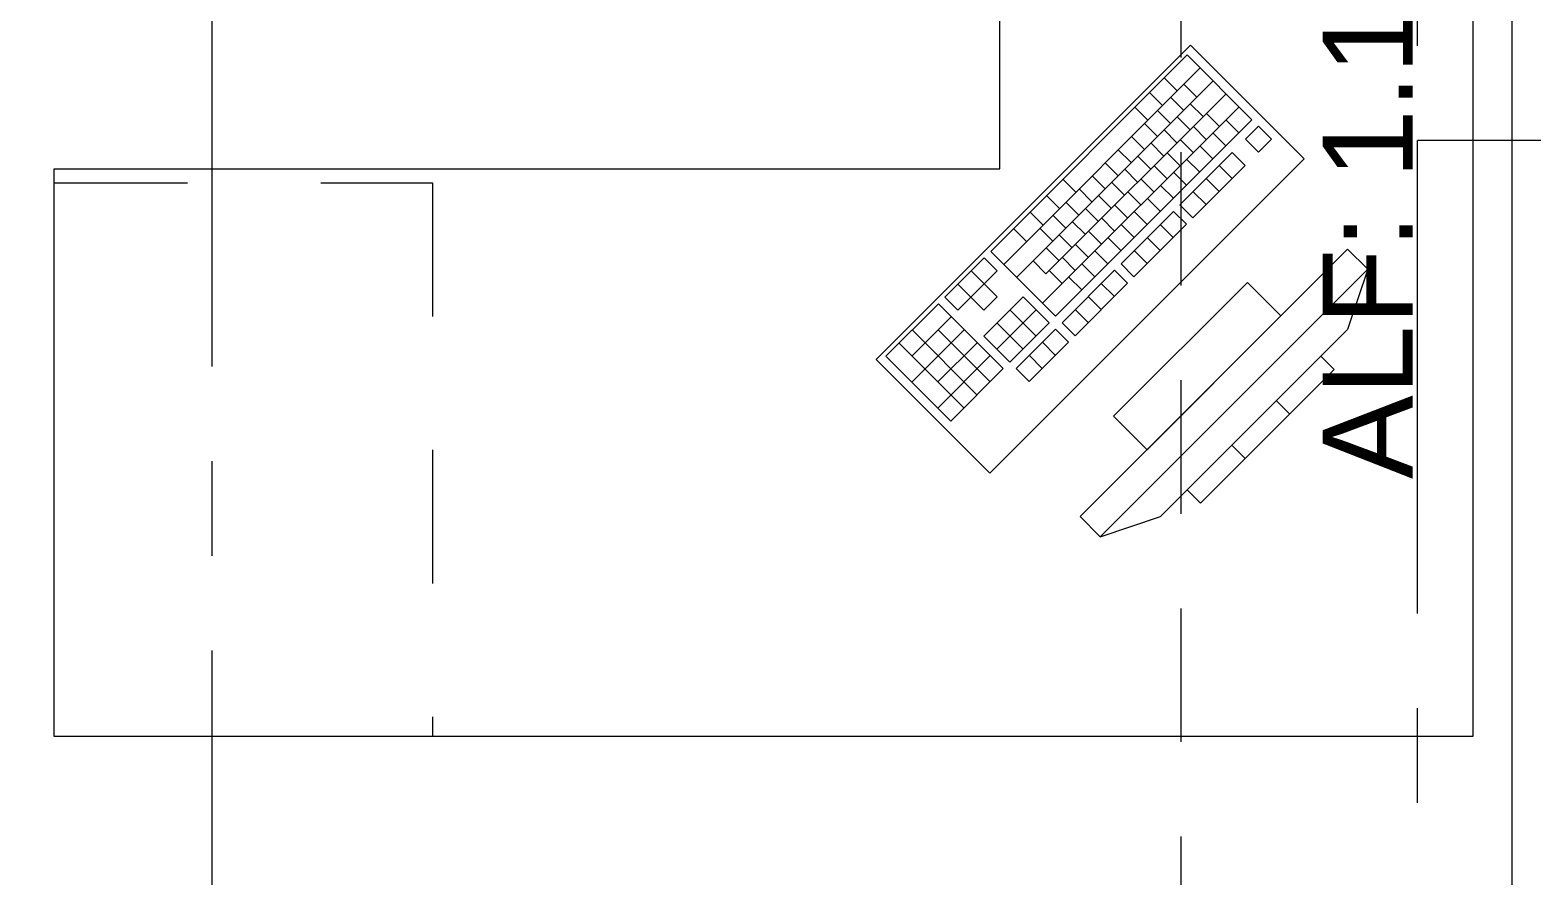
# Model space of a CAD drawing. Header units: inches. Extents: x -38 to 5698, y -33 to 92.
# Drawn here: x 234.853 to 236.441, y 27.573 to 28.467 of the extents above; entities that cross this region are included whole.
import ezdxf

# ---------------------------------------------------------------- set-up
doc = ezdxf.new("R2010")
doc.units = ezdxf.units.IN
doc.header["$MEASUREMENT"] = 0
for name, pattern in [('Hidden Line', [0.195611, 0.141111, -0.0545]), ('Punto & Raya', [0.65, 0.5, -0.075, 0, -0.075]), ('Rayas', [0.282222, 0.141111, -0.141111])]:
    doc.linetypes.add(name, pattern=pattern)
for name, color, linetype in [('02 _ ARQ _ ALB _ Ejes Generales', 7, 'Continuous'), ('02 _ ARQ _ ZON _ Espacio.3D', 7, 'Continuous'), ('08 _ STR _ EXT _ 09 Vigas', 7, 'Continuous'), ('Estructura - 04 MURO', 253, 'Continuous'), ('Interior - Mobiliario', 7, 'Continuous'), ('Marcador - Secciones', 251, 'Continuous')]:
    doc.layers.add(name, color=color, linetype=linetype)
doc.styles.add('Estilo_Generado_4', font='swisse.ttf')

msp = doc.modelspace()

# ---------------------------------------------------------------- linework, layer by layer
at = {"layer": '02 _ ARQ _ ALB _ Ejes Generales', "color": 252, "linetype": 'Punto & Raya', "lineweight": 13}
msp.add_line((236.32, 3.05), (236.32, 44.9), dxfattribs=at)
at = {"layer": '02 _ ARQ _ ZON _ Espacio.3D', "color": 254, "linetype": 'Continuous', "lineweight": 0, "flags": 128}
msp.add_lwpolyline([(236.42, 27), (236.42, 29.7), (231.72, 29.7), (231.72, 26.9), (236.07, 26.9), (236.07, 27)], close=True, dxfattribs=at)
at = {"layer": '08 _ STR _ EXT _ 09 Vigas', "color": 251, "linetype": 'Hidden Line', "lineweight": 13}
msp.add_line((236.07, 26.75), (236.07, 29.7), dxfattribs=at)
at = {"layer": 'Estructura - 04 MURO', "color": 165, "linetype": 'Continuous', "lineweight": 15}
for p, q in [((236.42, 27), (236.42, 29.7)), ((236.9731, 28.35), (236.32, 28.35))]:
    msp.add_line(p, q, dxfattribs=at)
at = {"layer": 'Interior - Mobiliario', "color": 175, "linetype": 'Continuous', "lineweight": 13}
for p, q in [((236.0765, 28.4407), (235.8688, 28.2329)), ((236.145, 28.3721), (236.0765, 28.4407)), ((236.0902, 28.4269), (235.8825, 28.2192)), ((236.1039, 28.4132), (235.8962, 28.2055)), ((236.0522, 28.4164), (236.066, 28.4027)), ((236.0729, 28.4096), (236.0866, 28.3959)), ((236.1176, 28.3995), (235.9272, 28.2091)), ((236.0367, 28.4009), (236.0504, 28.3871)), ((236.059, 28.3958), (236.0727, 28.3821)), ((236.1313, 28.3858), (235.9236, 28.1781)), ((236.0211, 28.3853), (236.0348, 28.3716)), ((236.0452, 28.3819), (236.0589, 28.3682)), ((236.0797, 28.389), (236.0934, 28.3753)), ((236.0968, 28.3787), (236.1106, 28.365)), ((235.9373, 28.1644), (236.145, 28.3721)), ((236.0313, 28.3681), (236.045, 28.3544)), ((236.052, 28.3613), (236.0657, 28.3476)), ((236.0658, 28.3752), (236.0795, 28.3614)), ((236.083, 28.3649), (236.0967, 28.3512)), ((236.1175, 28.372), (236.1312, 28.3582)), ((236.1519, 28.3652), (236.138, 28.3514)), ((236.1656, 28.3515), (236.1519, 28.3652)), ((236.0175, 28.3542), (236.0312, 28.3405)), ((236.0381, 28.3475), (236.0518, 28.3337)), ((236.0691, 28.3511), (236.0829, 28.3373)), ((236.1036, 28.3581), (236.1173, 28.3444)), ((236.138, 28.3514), (236.1518, 28.3377)), ((236.1518, 28.3377), (236.1656, 28.3515)), ((236.0036, 28.3404), (236.0174, 28.3267)), ((236.0243, 28.3336), (236.038, 28.3199)), ((236.0553, 28.3372), (236.069, 28.3235)), ((236.1242, 28.3375), (236.0688, 28.2822)), ((236.0759, 28.3304), (236.0897, 28.3167)), ((236.0898, 28.3443), (236.1035, 28.3306)), ((236.1379, 28.3238), (236.1242, 28.3375)), ((235.9898, 28.3266), (236.0035, 28.3128)), ((236.0104, 28.3198), (236.0241, 28.3061)), ((236.0415, 28.3234), (236.0552, 28.3096)), ((236.0621, 28.3166), (236.0758, 28.3029)), ((236.0825, 28.2684), (236.1379, 28.3238)), ((236.1104, 28.3237), (236.1241, 28.31)), ((235.9449, 28.3091), (235.9586, 28.2954)), ((235.9621, 28.2989), (235.9758, 28.2851)), ((235.9759, 28.3127), (235.9897, 28.299)), ((235.9966, 28.3059), (236.0103, 28.2922)), ((236.0276, 28.3095), (236.0413, 28.2958)), ((236.0482, 28.3027), (236.062, 28.289)), ((236.0965, 28.3098), (236.1102, 28.2961)), ((235.9276, 28.2918), (235.9413, 28.2781)), ((235.9482, 28.285), (235.962, 28.2713)), ((235.9827, 28.2921), (235.9964, 28.2784)), ((235.9999, 28.2818), (236.0136, 28.2681)), ((236.0138, 28.2957), (236.0275, 28.282)), ((236.0344, 28.2889), (236.0481, 28.2752)), ((236.0688, 28.2822), (236.0825, 28.2684)), ((236.0827, 28.296), (236.0964, 28.2823)), ((235.9103, 28.2745), (235.924, 28.2608)), ((235.9344, 28.2712), (235.9481, 28.2575)), ((235.9689, 28.2782), (235.9826, 28.2645)), ((235.9861, 28.268), (235.9998, 28.2543)), ((236.0619, 28.2752), (236.0065, 28.2198)), ((236.0205, 28.275), (236.0343, 28.2613)), ((236.0756, 28.2615), (236.0619, 28.2752)), ((235.893, 28.2572), (235.9067, 28.2435)), ((235.9206, 28.2573), (235.9343, 28.2436)), ((235.9412, 28.2505), (235.9549, 28.2368)), ((235.955, 28.2644), (235.9688, 28.2507)), ((235.9722, 28.2541), (235.9859, 28.2404)), ((236.0067, 28.2612), (236.0204, 28.2475)), ((236.0202, 28.2061), (236.0756, 28.2615)), ((236.048, 28.2614), (236.0618, 28.2477)), ((235.9273, 28.2367), (235.9411, 28.223)), ((235.9584, 28.2403), (235.9721, 28.2266)), ((236.2461, 28.2353), (235.9633, 27.9525)), ((235.9929, 28.2473), (236.0066, 28.2336)), ((236.0203, 28.2337), (236.0341, 28.22)), ((236.0342, 28.2475), (236.0479, 28.2338)), ((236.2674, 28.2141), (236.2461, 28.2353)), ((235.8618, 28.226), (235.8203, 28.1845)), ((235.8755, 28.2123), (235.8618, 28.226)), ((235.8688, 28.2329), (235.9373, 28.1644)), ((235.9135, 28.2228), (235.9272, 28.2091)), ((235.9445, 28.2264), (235.9582, 28.2127)), ((235.9652, 28.2196), (235.9789, 28.2059)), ((235.979, 28.2335), (235.9927, 28.2198)), ((236.0065, 28.2198), (236.0202, 28.2061)), ((235.848, 28.2122), (235.8617, 28.1985)), ((235.8617, 28.1985), (235.8755, 28.2123)), ((235.9307, 28.2126), (235.9444, 28.1989)), ((235.9996, 28.2129), (235.9442, 28.1575)), ((235.9513, 28.2058), (235.965, 28.1921)), ((235.9845, 27.9313), (236.2674, 28.2141)), ((236.0133, 28.1992), (235.9996, 28.2129)), ((236.2674, 28.2141), (236.2461, 28.1505)), ((235.8341, 28.1983), (235.8479, 28.1846)), ((235.8617, 28.1985), (235.8479, 28.1846)), ((235.8754, 28.1848), (235.8617, 28.1985)), ((235.9579, 28.1438), (236.0133, 28.1992)), ((235.9857, 28.1991), (235.9994, 28.1854)), ((236.1401, 28.2), (235.9987, 28.0586)), ((236.1754, 28.1646), (236.1401, 28.2)), ((235.8134, 28.1776), (235.758, 28.1222)), ((235.8819, 28.109), (235.8134, 28.1776)), ((235.8203, 28.1845), (235.834, 28.1708)), ((235.834, 28.1708), (235.8479, 28.1846)), ((235.8479, 28.1846), (235.8616, 28.1709)), ((235.903, 28.1849), (235.8614, 28.1433)), ((235.8616, 28.1709), (235.8754, 28.1848)), ((235.9167, 28.1712), (235.8751, 28.1296)), ((235.8891, 28.171), (235.9166, 28.1436)), ((235.9304, 28.1575), (235.903, 28.1849)), ((235.958, 28.1714), (235.9717, 28.1577)), ((235.9719, 28.1852), (235.9856, 28.1715)), ((235.8271, 28.1638), (235.7855, 28.1223)), ((235.8753, 28.1572), (235.9027, 28.1298)), ((235.8889, 28.1159), (235.9304, 28.1575)), ((235.9442, 28.1575), (235.9579, 28.1438)), ((236.034, 28.0232), (236.1754, 28.1646)), ((235.8408, 28.1501), (235.7854, 28.0947)), ((235.7857, 28.1499), (235.8542, 28.0813)), ((235.8132, 28.15), (235.8681, 28.0951)), ((235.8614, 28.1433), (235.8889, 28.1159)), ((235.9373, 28.1506), (235.8957, 28.1091)), ((235.951, 28.1369), (235.9373, 28.1506)), ((236.2461, 28.1505), (236.0481, 27.9525)), ((235.7718, 28.136), (235.8404, 28.0674)), ((235.8682, 28.1227), (235.8128, 28.0673)), ((235.8545, 28.1364), (235.813, 28.0949)), ((235.9094, 28.0953), (235.951, 28.1369)), ((235.9096, 28.1229), (235.9233, 28.1092)), ((235.9234, 28.1368), (235.9371, 28.123)), ((235.758, 28.1222), (235.8265, 28.0536)), ((235.8265, 28.0536), (235.8819, 28.109)), ((235.8957, 28.1091), (235.9094, 28.0953)), ((236.2179, 28.1222), (236.0764, 27.9808)), ((236.0906, 27.9666), (236.232, 28.1081)), ((236.232, 28.1081), (236.2179, 28.1222)), ((236.1707, 28.0751), (236.1849, 28.0609)), ((235.9987, 28.0586), (236.034, 28.0232)), ((236.1236, 28.0279), (236.1377, 28.0138)), ((236.0764, 27.9808), (236.0906, 27.9666)), ((235.9633, 27.9525), (235.9845, 27.9313)), ((235.9845, 27.9313), (236.0481, 27.9525))]:
    msp.add_line(p, q, dxfattribs=at)
at = {"layer": 'Interior - Mobiliario', "color": 175, "linetype": 'Rayas', "lineweight": 13}
for p, q in [((234.8784, 28.3052), (235.2784, 28.3052)), ((235.2784, 28.3052), (235.2784, 27.7202))]:
    msp.add_line(p, q, dxfattribs=at)
at = {"layer": 'Interior - Mobiliario', "color": 175, "linetype": 'Continuous', "lineweight": 13, "flags": 128}
for points in [[(236.3784, 27.7202), (234.8784, 27.7202), (234.8784, 28.3202), (235.8784, 28.3202), (235.8784, 29.0202), (236.3784, 29.0202)], [(236.2002, 28.3308), (236.08, 28.451), (235.7476, 28.1187), (235.8678, 27.9985)]]:
    msp.add_lwpolyline(points, close=True, dxfattribs=at)
at = {"layer": 'Marcador - Secciones', "color": 251, "linetype": 'Punto & Raya', "lineweight": 13}
msp.add_line((235.0454, 46.2111), (235.0454, 0.9472), dxfattribs=at)

# ---------------------------------------------------------------- texts
at = {"layer": 'Estructura - 04 MURO', "color": 251, "lineweight": 25, "insert": (236.3426, 27.9923), "char_height": 0.095, "attachment_point": 7, "rotation": 90, "style": 'Estilo_Generado_4'}
msp.add_mtext('\\A1;{\\pql;\\pt0;\\fSwis721 Ex BT|b0|i0|c0|p34;ALF: 1.19\\fSwis721 Ex BT|b0|i0|c0|p34;\\A1{\\H.66x;\\S5^  ;}\\fSwis721 Ex BT|b0|i0|c0|p34;\\fSwis721 Ex BT|b0|i0|c0|p34;}', dxfattribs=at)

doc.saveas('drawing.dxf')
